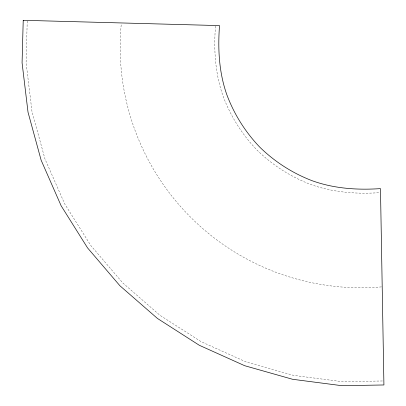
<?xml version="1.0" encoding="UTF-8"?>
<svg xmlns="http://www.w3.org/2000/svg" width="406" height="406" viewBox="0 0 406 406"><rect width="100%" height="100%" fill="white"/><g stroke="black" fill="none" stroke-linecap="round" stroke-linejoin="round"><path stroke-width="0.3" stroke-dasharray="2.03 1.52" d="M27.222 21.041L26.096 62.636L31.978 111.452L44.939 158.878L64.696 203.903L90.832 245.549L122.779 282.926L159.852 315.223L201.249 341.75L246.082 361.934L293.391 375.342L342.146 381.681L383.853 380.95M215.5 26.121C213.652 49.639 215.144 73.461 222.975 95.872C230.486 116.055 242.042 134.472 256.947 150.017C272.35 165.064 290.66 176.798 310.768 184.502C332.935 192.459 356.554 194.271 379.92 192.642M381.478 286.89A240.702 240.702 0 0 1 121.313 23.573"/><path stroke-width="0.61" d="M23.223 20.3L22.076 62.823L28.024 112.223L41.143 160.223L61.139 205.786L87.584 247.934L119.917 285.758L157.437 318.446L199.331 345.293L244.706 365.715L292.579 379.285L341.923 385.7L383.924 384.964L380.478 188.617C357.407 190.186 334.047 188.628 312.148 180.716C292.589 173.23 274.786 161.816 259.81 147.18C245.315 132.067 234.074 114.157 226.766 94.532C218.986 72.385 217.748 48.827 219.529 25.598L23.223 20.3"/></g></svg>
